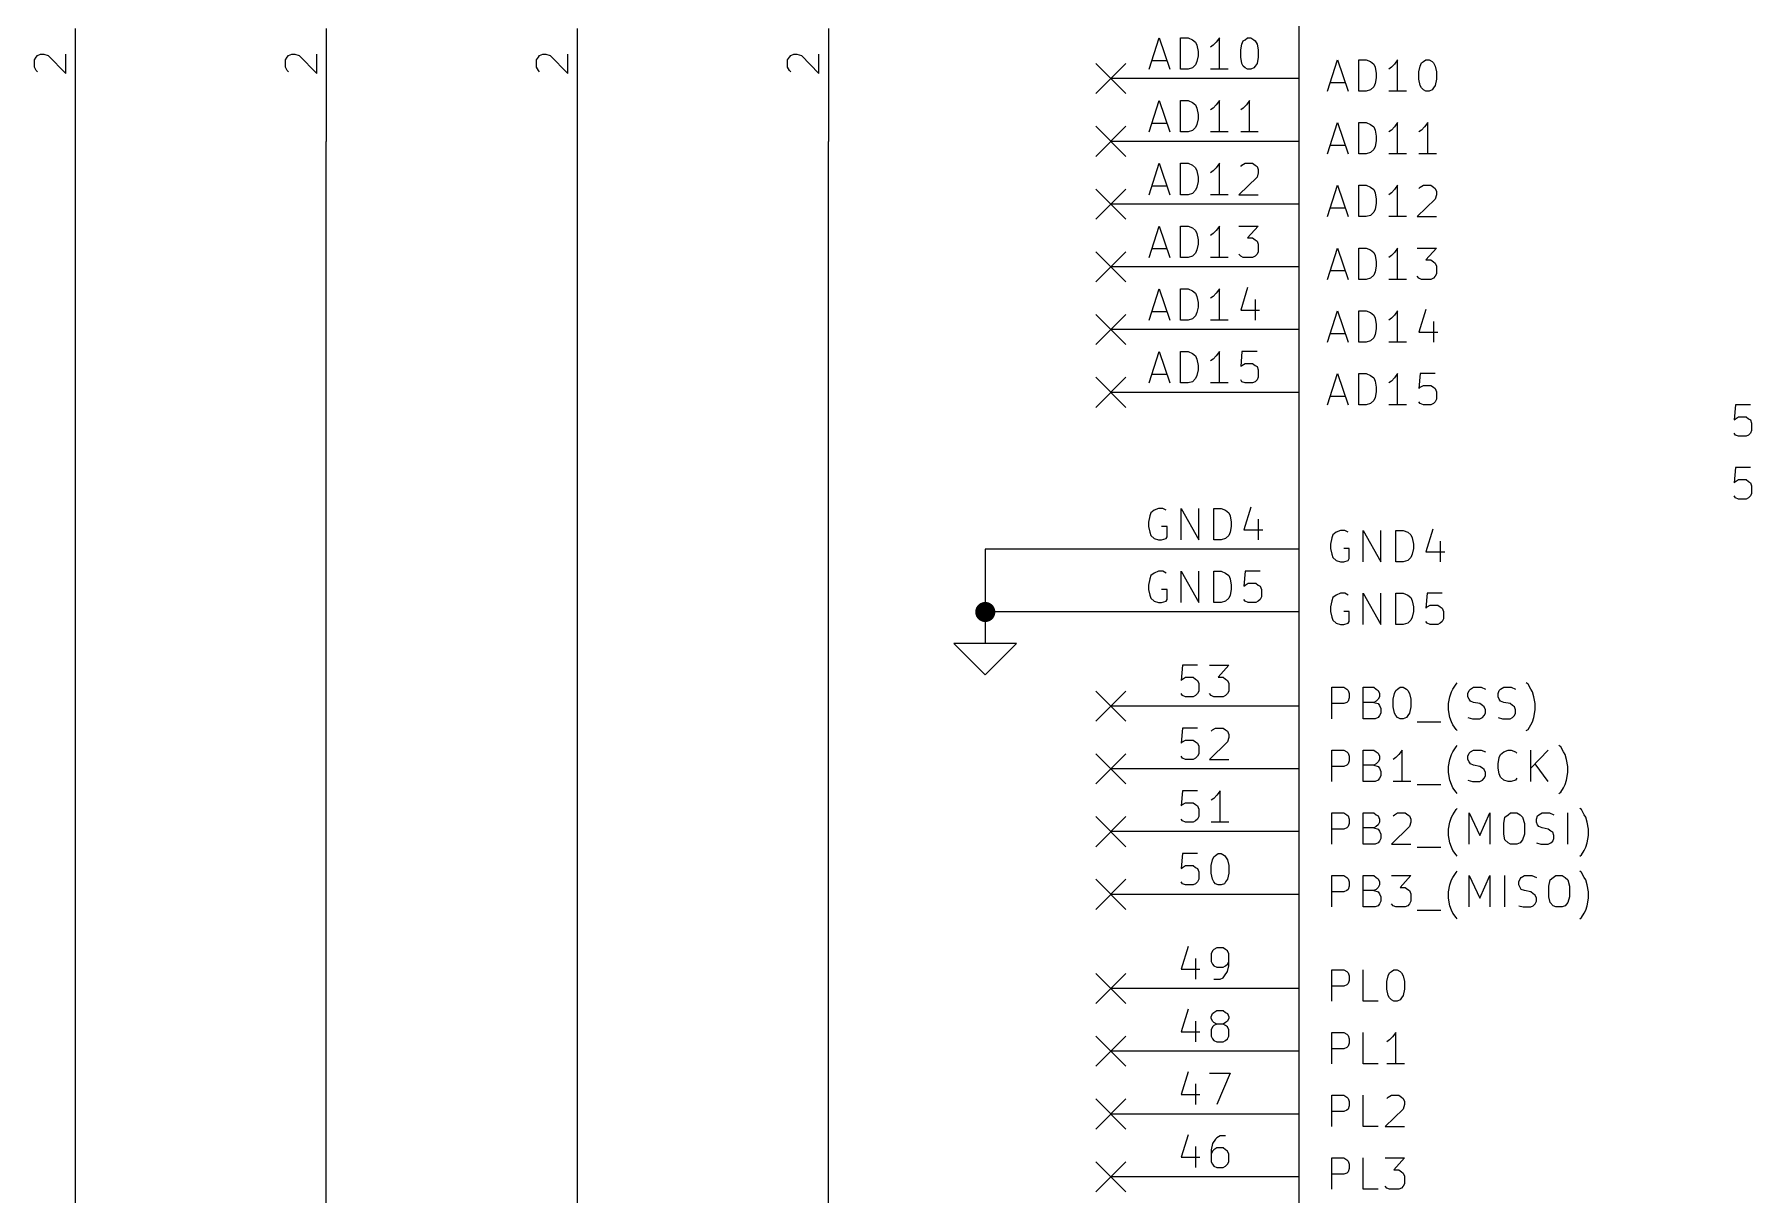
# Model space of a CAD drawing. Extents: x 4000 to 161350, y 4000 to 113000.
# Drawn here: x 31350 to 58710, y 29215 to 47705 of the extents above; entities that cross this region are included whole.
import ezdxf

# ---------------------------------------------------------------- set-up
doc = ezdxf.new("R2010")
doc.units = 0
for name, color, linetype in [('BLUE', 2, 'CONTINUOUS'), ('CYAN', 4, 'CONTINUOUS'), ('GREEN', 3, 'CONTINUOUS'), ('RED', 5, 'CONTINUOUS')]:
    doc.layers.add(name, color=color, linetype=linetype)

msp = doc.modelspace()

# ---------------------------------------------------------------- linework, layer by layer
at = {"layer": 'BLUE'}
for p, q in [((48260, 47240), (48740, 46760)), ((48740, 47240), (48260, 46760)), ((48260, 46240), (48740, 45760)), ((48740, 46240), (48260, 45760)), ((48260, 45240), (48740, 44760)), ((48740, 45240), (48260, 44760)), ((48260, 44240), (48740, 43760)), ((48740, 44240), (48260, 43760)), ((48260, 43240), (48740, 42760)), ((48740, 43240), (48260, 42760)), ((48260, 42240), (48740, 41760)), ((48740, 42240), (48260, 41760)), ((48260, 37240), (48740, 36760)), ((48740, 37240), (48260, 36760)), ((48260, 36240), (48740, 35760)), ((48740, 36240), (48260, 35760)), ((48260, 35240), (48740, 34760)), ((48740, 35240), (48260, 34760)), ((48260, 34240), (48740, 33760)), ((48740, 34240), (48260, 33760)), ((48260, 32740), (48740, 32260)), ((48740, 32740), (48260, 32260)), ((48260, 31740), (48740, 31260)), ((48740, 31740), (48260, 31260)), ((48260, 30740), (48740, 30260)), ((48740, 30740), (48260, 30260)), ((48260, 29740), (48740, 29260)), ((48740, 29740), (48260, 29260))]:
    msp.add_line(p, q, dxfattribs=at)
at = {"layer": 'CYAN'}
for p, q in [((51950, 46800), (52110, 47300)), ((52110, 47300), (52280, 46800)), ((52450, 46800), (52450, 47300)), ((52450, 47300), (52570, 47300)), ((52570, 47300), (52640, 47270)), ((52640, 47270), (52690, 47230)), ((52690, 47230), (52710, 47180)), ((52710, 47180), (52730, 47080)), ((52730, 47080), (52730, 47010)), ((52970, 47180), (52930, 47150)), ((53020, 47230), (52970, 47180)), ((53070, 47300), (53020, 47230)), ((53070, 46800), (53070, 47300)), ((53410, 47110), (53430, 47200)), ((53410, 46990), (53410, 47110)), ((53430, 47200), (53450, 47250)), ((53450, 47250), (53480, 47270)), ((53480, 47270), (53520, 47300)), ((53520, 47300), (53570, 47300)), ((53570, 47300), (53620, 47270)), ((53620, 47270), (53640, 47250)), ((53640, 47250), (53670, 47200)), ((53670, 47200), (53690, 47110)), ((53690, 47110), (53690, 46990)), ((52000, 46940), (52230, 46940)), ((52570, 46800), (52450, 46800)), ((52640, 46820), (52570, 46800)), ((52690, 46870), (52640, 46820)), ((52710, 46920), (52690, 46870)), ((52730, 47010), (52710, 46920)), ((53210, 46800), (52930, 46800)), ((53430, 46890), (53410, 46990)), ((53450, 46850), (53430, 46890)), ((53480, 46820), (53450, 46850)), ((53520, 46800), (53480, 46820)), ((53570, 46800), (53520, 46800)), ((53620, 46820), (53570, 46800)), ((53640, 46850), (53620, 46820)), ((53670, 46890), (53640, 46850)), ((53690, 46990), (53670, 46890)), ((51950, 45800), (52110, 46300)), ((52110, 46300), (52280, 45800)), ((52450, 45800), (52450, 46300)), ((52450, 46300), (52570, 46300)), ((52570, 46300), (52640, 46270)), ((52640, 46270), (52690, 46230)), ((53070, 46300), (53020, 46230)), ((53070, 45800), (53070, 46300)), ((53550, 46300), (53500, 46230)), ((53550, 45800), (53550, 46300)), ((52690, 46230), (52710, 46180)), ((52710, 46180), (52730, 46080)), ((52730, 46010), (52710, 45920)), ((52730, 46080), (52730, 46010)), ((52970, 46180), (52930, 46150)), ((53020, 46230), (52970, 46180)), ((53450, 46180), (53410, 46150)), ((53500, 46230), (53450, 46180)), ((52000, 45940), (52230, 45940)), ((52570, 45800), (52450, 45800)), ((52640, 45820), (52570, 45800)), ((52690, 45870), (52640, 45820)), ((52710, 45920), (52690, 45870)), ((53210, 45800), (52930, 45800)), ((53690, 45800), (53410, 45800)), ((51950, 44800), (52110, 45300)), ((52110, 45300), (52280, 44800)), ((52450, 44800), (52450, 45300)), ((52450, 45300), (52570, 45300)), ((52570, 45300), (52640, 45270)), ((52640, 45270), (52690, 45230)), ((52690, 45230), (52710, 45180)), ((52710, 45180), (52730, 45080)), ((52970, 45180), (52930, 45150)), ((53020, 45230), (52970, 45180)), ((53070, 45300), (53020, 45230)), ((53070, 44800), (53070, 45300)), ((53410, 45250), (53430, 45270)), ((53430, 45270), (53480, 45300)), ((53480, 45300), (53600, 45300)), ((53600, 45300), (53640, 45270)), ((53640, 45270), (53670, 45250)), ((53670, 45250), (53690, 45200)), ((53690, 45150), (53670, 45080)), ((53690, 45200), (53690, 45150)), ((52000, 44940), (52230, 44940)), ((52710, 44920), (52690, 44870)), ((52730, 45010), (52710, 44920)), ((52730, 45080), (52730, 45010)), ((53670, 45080), (53380, 44800)), ((52570, 44800), (52450, 44800)), ((52640, 44820), (52570, 44800)), ((52690, 44870), (52640, 44820)), ((53210, 44800), (52930, 44800)), ((53380, 44800), (53690, 44800)), ((51950, 43800), (52110, 44300)), ((52110, 44300), (52280, 43800)), ((52450, 43800), (52450, 44300)), ((52450, 44300), (52570, 44300)), ((52570, 44300), (52640, 44270)), ((52640, 44270), (52690, 44230)), ((52690, 44230), (52710, 44180)), ((52710, 44180), (52730, 44080)), ((52730, 44080), (52730, 44010)), ((52970, 44180), (52930, 44150)), ((53020, 44230), (52970, 44180)), ((53070, 44300), (53020, 44230)), ((53070, 43800), (53070, 44300)), ((53380, 44300), (53690, 44300)), ((53690, 44300), (53520, 44110)), ((53520, 44110), (53600, 44110)), ((53600, 44110), (53640, 44080)), ((53640, 44080), (53670, 44060)), ((53670, 44060), (53690, 44010)), ((52000, 43940), (52230, 43940)), ((52570, 43800), (52450, 43800)), ((52640, 43820), (52570, 43800)), ((52690, 43870), (52640, 43820)), ((52710, 43920), (52690, 43870)), ((52730, 44010), (52710, 43920)), ((53210, 43800), (52930, 43800)), ((53410, 43820), (53380, 43850)), ((53450, 43800), (53410, 43820)), ((53600, 43800), (53450, 43800)), ((53640, 43820), (53600, 43800)), ((53670, 43850), (53640, 43820)), ((53690, 43890), (53670, 43850)), ((53690, 44010), (53690, 43890)), ((51950, 42800), (52110, 43300)), ((52110, 43300), (52280, 42800)), ((52450, 42800), (52450, 43300)), ((52450, 43300), (52570, 43300)), ((52570, 43300), (52640, 43270)), ((52640, 43270), (52690, 43230)), ((52690, 43230), (52710, 43180)), ((53020, 43230), (52970, 43180)), ((53070, 43300), (53020, 43230)), ((53070, 42800), (53070, 43300)), ((53520, 43320), (53410, 42960)), ((52710, 43180), (52730, 43080)), ((52730, 43010), (52710, 42920)), ((52730, 43080), (52730, 43010)), ((52970, 43180), (52930, 43150)), ((53410, 42960), (53710, 42960)), ((53640, 43130), (53640, 42800)), ((52000, 42940), (52230, 42940)), ((52570, 42800), (52450, 42800)), ((52640, 42820), (52570, 42800)), ((52690, 42870), (52640, 42820)), ((52710, 42920), (52690, 42870)), ((53210, 42800), (52930, 42800)), ((51950, 41800), (52110, 42300)), ((52110, 42300), (52280, 41800)), ((52450, 41800), (52450, 42300)), ((52450, 42300), (52570, 42300)), ((52570, 42300), (52640, 42270)), ((52640, 42270), (52690, 42230)), ((52690, 42230), (52710, 42180)), ((52710, 42180), (52730, 42080)), ((52970, 42180), (52930, 42150)), ((53020, 42230), (52970, 42180)), ((53070, 42300), (53020, 42230)), ((53070, 41800), (53070, 42300)), ((53430, 42300), (53410, 42060)), ((53670, 42300), (53430, 42300)), ((52000, 41940), (52230, 41940)), ((52690, 41870), (52640, 41820)), ((52710, 41920), (52690, 41870)), ((52730, 42010), (52710, 41920)), ((52730, 42080), (52730, 42010)), ((53410, 42060), (53430, 42080)), ((53430, 42080), (53480, 42110)), ((53480, 42110), (53600, 42110)), ((53600, 42110), (53640, 42080)), ((53640, 42080), (53670, 42060)), ((53670, 42060), (53690, 42010)), ((53690, 41890), (53670, 41850)), ((53690, 42010), (53690, 41890)), ((52570, 41800), (52450, 41800)), ((52640, 41820), (52570, 41800)), ((53210, 41800), (52930, 41800)), ((53430, 41820), (53410, 41850)), ((53480, 41800), (53430, 41820)), ((53600, 41800), (53480, 41800)), ((53640, 41820), (53600, 41800)), ((53670, 41850), (53640, 41820)), ((58450, 41800), (58430, 41560)), ((58690, 41800), (58450, 41800)), ((58450, 41580), (58500, 41610)), ((58500, 41610), (58620, 41610)), ((58620, 41610), (58660, 41580)), ((58430, 41560), (58450, 41580)), ((58450, 41320), (58430, 41350)), ((58500, 41300), (58450, 41320)), ((58660, 41320), (58620, 41300)), ((58660, 41580), (58690, 41560)), ((58690, 41350), (58660, 41320)), ((58690, 41560), (58710, 41510)), ((58710, 41390), (58690, 41350)), ((58710, 41510), (58710, 41390)), ((58620, 41300), (58500, 41300)), ((58450, 40800), (58430, 40560)), ((58690, 40800), (58450, 40800)), ((58430, 40560), (58450, 40580)), ((58450, 40580), (58500, 40610)), ((58500, 40610), (58620, 40610)), ((58620, 40610), (58660, 40580)), ((58660, 40580), (58690, 40560)), ((58690, 40560), (58710, 40510)), ((58710, 40510), (58710, 40390)), ((58450, 40320), (58430, 40350)), ((58500, 40300), (58450, 40320)), ((58620, 40300), (58500, 40300)), ((58660, 40320), (58620, 40300)), ((58690, 40350), (58660, 40320)), ((58710, 40390), (58690, 40350)), ((52020, 39680), (52000, 39580)), ((52040, 39730), (52020, 39680)), ((52090, 39770), (52040, 39730)), ((52160, 39800), (52090, 39770)), ((52230, 39800), (52160, 39800)), ((52280, 39770), (52230, 39800)), ((52520, 39300), (52520, 39800)), ((52520, 39800), (52800, 39300)), ((52800, 39300), (52800, 39800)), ((53040, 39300), (53040, 39800)), ((53040, 39800), (53160, 39800)), ((53160, 39800), (53230, 39770)), ((53230, 39770), (53280, 39730)), ((53280, 39730), (53300, 39680)), ((53300, 39680), (53320, 39580)), ((53630, 39820), (53520, 39460)), ((52000, 39580), (52000, 39510)), ((52000, 39510), (52020, 39420)), ((52020, 39420), (52040, 39370)), ((52300, 39510), (52210, 39510)), ((52300, 39350), (52300, 39510)), ((53300, 39420), (53280, 39370)), ((53320, 39510), (53300, 39420)), ((53320, 39580), (53320, 39510)), ((53520, 39460), (53820, 39460)), ((53750, 39630), (53750, 39300)), ((52040, 39370), (52090, 39320)), ((52090, 39320), (52160, 39300)), ((52160, 39300), (52210, 39300)), ((52210, 39300), (52280, 39320)), ((52280, 39320), (52300, 39350)), ((53160, 39300), (53040, 39300)), ((53230, 39320), (53160, 39300)), ((53280, 39370), (53230, 39320)), ((52020, 38680), (52000, 38580)), ((52000, 38580), (52000, 38510)), ((52040, 38730), (52020, 38680)), ((52090, 38770), (52040, 38730)), ((52160, 38800), (52090, 38770)), ((52230, 38800), (52160, 38800)), ((52280, 38770), (52230, 38800)), ((52520, 38300), (52520, 38800)), ((52520, 38800), (52800, 38300)), ((52800, 38300), (52800, 38800)), ((53040, 38300), (53040, 38800)), ((53040, 38800), (53160, 38800)), ((53160, 38800), (53230, 38770)), ((53230, 38770), (53280, 38730)), ((53280, 38730), (53300, 38680)), ((53300, 38680), (53320, 38580)), ((53320, 38580), (53320, 38510)), ((53540, 38800), (53520, 38560)), ((53520, 38560), (53540, 38580)), ((53780, 38800), (53540, 38800)), ((53540, 38580), (53590, 38610)), ((53590, 38610), (53710, 38610)), ((53710, 38610), (53750, 38580)), ((53750, 38580), (53780, 38560)), ((52000, 38510), (52020, 38420)), ((52020, 38420), (52040, 38370)), ((52040, 38370), (52090, 38320)), ((52090, 38320), (52160, 38300)), ((52300, 38510), (52210, 38510)), ((52210, 38300), (52280, 38320)), ((52280, 38320), (52300, 38350)), ((52300, 38350), (52300, 38510)), ((53230, 38320), (53160, 38300)), ((53280, 38370), (53230, 38320)), ((53300, 38420), (53280, 38370)), ((53320, 38510), (53300, 38420)), ((53540, 38320), (53520, 38350)), ((53590, 38300), (53540, 38320)), ((53750, 38320), (53710, 38300)), ((53780, 38350), (53750, 38320)), ((53780, 38560), (53800, 38510)), ((53800, 38390), (53780, 38350)), ((53800, 38510), (53800, 38390)), ((52160, 38300), (52210, 38300)), ((53160, 38300), (53040, 38300)), ((53710, 38300), (53590, 38300)), ((52020, 36800), (52020, 37300)), ((52020, 37300), (52210, 37300)), ((52210, 37300), (52260, 37270)), ((52260, 37270), (52280, 37250)), ((52280, 37250), (52300, 37200)), ((52520, 36800), (52520, 37300)), ((52520, 37300), (52690, 37300)), ((52690, 37300), (52730, 37270)), ((52730, 37270), (52760, 37250)), ((52760, 37250), (52780, 37200)), ((53020, 37200), (53040, 37250)), ((53040, 37250), (53070, 37270)), ((53070, 37270), (53110, 37300)), ((53110, 37300), (53160, 37300)), ((53160, 37300), (53210, 37270)), ((53210, 37270), (53230, 37250)), ((53230, 37250), (53260, 37200)), ((53900, 37150), (53930, 37230)), ((53930, 37230), (53950, 37270)), ((53950, 37270), (54000, 37350)), ((54000, 37350), (54020, 37370)), ((54190, 37200), (54210, 37250)), ((54210, 37250), (54230, 37270)), ((54230, 37270), (54280, 37300)), ((54280, 37300), (54400, 37300)), ((54400, 37300), (54470, 37270)), ((54670, 37200), (54690, 37250)), ((54690, 37250), (54710, 37270)), ((54710, 37270), (54760, 37300)), ((54760, 37300), (54880, 37300)), ((54880, 37300), (54950, 37270)), ((55150, 37350), (55120, 37370)), ((55190, 37270), (55150, 37350)), ((55220, 37230), (55190, 37270)), ((55240, 37150), (55220, 37230)), ((52210, 37040), (52020, 37040)), ((52260, 37060), (52210, 37040)), ((52280, 37080), (52260, 37060)), ((52300, 37130), (52280, 37080)), ((52300, 37200), (52300, 37130)), ((52690, 37060), (52520, 37060)), ((52730, 37080), (52690, 37060)), ((52690, 37060), (52760, 37040)), ((52760, 37110), (52730, 37080)), ((52780, 37150), (52760, 37110)), ((52760, 37040), (52780, 37010)), ((52780, 37200), (52780, 37150)), ((52780, 37010), (52800, 36960)), ((52800, 36960), (52800, 36890)), ((53000, 37110), (53020, 37200)), ((53000, 36990), (53000, 37110)), ((53020, 36890), (53000, 36990)), ((53260, 37200), (53280, 37110)), ((53280, 36990), (53260, 36890)), ((53280, 37110), (53280, 36990)), ((53880, 37040), (53900, 37150)), ((53880, 36940), (53880, 37040)), ((53900, 36820), (53880, 36940)), ((54190, 37150), (54190, 37200)), ((54210, 37110), (54190, 37150)), ((54230, 37080), (54210, 37110)), ((54280, 37060), (54230, 37080)), ((54380, 37040), (54280, 37060)), ((54420, 37010), (54380, 37040)), ((54450, 36990), (54420, 37010)), ((54470, 36940), (54450, 36990)), ((54470, 36890), (54470, 36940)), ((54670, 37150), (54670, 37200)), ((54690, 37110), (54670, 37150)), ((54710, 37080), (54690, 37110)), ((54760, 37060), (54710, 37080)), ((54860, 37040), (54760, 37060)), ((54900, 37010), (54860, 37040)), ((54930, 36990), (54900, 37010)), ((54950, 36940), (54930, 36990)), ((54950, 36890), (54950, 36940)), ((55260, 37040), (55240, 37150)), ((55240, 36820), (55260, 36940)), ((55260, 36940), (55260, 37040)), ((52710, 36800), (52520, 36800)), ((52760, 36820), (52710, 36800)), ((52780, 36850), (52760, 36820)), ((52800, 36890), (52780, 36850)), ((53040, 36850), (53020, 36890)), ((53070, 36820), (53040, 36850)), ((53110, 36800), (53070, 36820)), ((53160, 36800), (53110, 36800)), ((53210, 36820), (53160, 36800)), ((53230, 36850), (53210, 36820)), ((53260, 36890), (53230, 36850)), ((53380, 36750), (53760, 36750)), ((53930, 36750), (53900, 36820)), ((53950, 36700), (53930, 36750)), ((54000, 36630), (53950, 36700)), ((54190, 36820), (54260, 36800)), ((54260, 36800), (54380, 36800)), ((54380, 36800), (54420, 36820)), ((54420, 36820), (54450, 36850)), ((54450, 36850), (54470, 36890)), ((54670, 36820), (54740, 36800)), ((54740, 36800), (54860, 36800)), ((54860, 36800), (54900, 36820)), ((54900, 36820), (54930, 36850)), ((54930, 36850), (54950, 36890)), ((55150, 36630), (55190, 36700)), ((55190, 36700), (55220, 36750)), ((55220, 36750), (55240, 36820)), ((54020, 36610), (54000, 36630)), ((55120, 36610), (55150, 36630)), ((52020, 35800), (52020, 36300)), ((52020, 36300), (52210, 36300)), ((52210, 36300), (52260, 36270)), ((52260, 36270), (52280, 36250)), ((52280, 36250), (52300, 36200)), ((52300, 36130), (52280, 36080)), ((52300, 36200), (52300, 36130)), ((52520, 35800), (52520, 36300)), ((52520, 36300), (52690, 36300)), ((52690, 36300), (52730, 36270)), ((52730, 36270), (52760, 36250)), ((52760, 36250), (52780, 36200)), ((52780, 36150), (52760, 36110)), ((52780, 36200), (52780, 36150)), ((53040, 36180), (53000, 36150)), ((53090, 36230), (53040, 36180)), ((53140, 36300), (53090, 36230)), ((53140, 35800), (53140, 36300)), ((53880, 36040), (53900, 36150)), ((53900, 36150), (53930, 36230)), ((53930, 36230), (53950, 36270)), ((53950, 36270), (54000, 36350)), ((54000, 36350), (54020, 36370)), ((54190, 36200), (54210, 36250)), ((54190, 36150), (54190, 36200)), ((54210, 36110), (54190, 36150)), ((54210, 36250), (54230, 36270)), ((54230, 36270), (54280, 36300)), ((54280, 36300), (54400, 36300)), ((54400, 36300), (54470, 36270)), ((54670, 36080), (54690, 36180)), ((54690, 36180), (54710, 36230)), ((54710, 36230), (54760, 36270)), ((54760, 36270), (54830, 36300)), ((54830, 36300), (54880, 36300)), ((54880, 36300), (54950, 36270)), ((54950, 36270), (54970, 36250)), ((55190, 35800), (55190, 36300)), ((55470, 36300), (55190, 36010)), ((55670, 36350), (55640, 36370)), ((55710, 36270), (55670, 36350)), ((55740, 36230), (55710, 36270)), ((55760, 36150), (55740, 36230)), ((55780, 36040), (55760, 36150)), ((52210, 36040), (52020, 36040)), ((52260, 36060), (52210, 36040)), ((52280, 36080), (52260, 36060)), ((52690, 36060), (52520, 36060)), ((52730, 36080), (52690, 36060)), ((52690, 36060), (52760, 36040)), ((52760, 36110), (52730, 36080)), ((52760, 36040), (52780, 36010)), ((52780, 35850), (52760, 35820)), ((52780, 36010), (52800, 35960)), ((52800, 35890), (52780, 35850)), ((52800, 35960), (52800, 35890)), ((53880, 35940), (53880, 36040)), ((53900, 35820), (53880, 35940)), ((54230, 36080), (54210, 36110)), ((54280, 36060), (54230, 36080)), ((54380, 36040), (54280, 36060)), ((54420, 36010), (54380, 36040)), ((54450, 35990), (54420, 36010)), ((54420, 35820), (54450, 35850)), ((54470, 35940), (54450, 35990)), ((54450, 35850), (54470, 35890)), ((54470, 35890), (54470, 35940)), ((54670, 36010), (54670, 36080)), ((54690, 35920), (54670, 36010)), ((54710, 35870), (54690, 35920)), ((54760, 35820), (54710, 35870)), ((54970, 35850), (54950, 35820)), ((55470, 35800), (55260, 36080)), ((55760, 35820), (55780, 35940)), ((55780, 35940), (55780, 36040)), ((52710, 35800), (52520, 35800)), ((52760, 35820), (52710, 35800)), ((53280, 35800), (53000, 35800)), ((53380, 35750), (53760, 35750)), ((53930, 35750), (53900, 35820)), ((53950, 35700), (53930, 35750)), ((54000, 35630), (53950, 35700)), ((54020, 35610), (54000, 35630)), ((54190, 35820), (54260, 35800)), ((54260, 35800), (54380, 35800)), ((54380, 35800), (54420, 35820)), ((54830, 35800), (54760, 35820)), ((54880, 35800), (54830, 35800)), ((54950, 35820), (54880, 35800)), ((55640, 35610), (55670, 35630)), ((55670, 35630), (55710, 35700)), ((55710, 35700), (55740, 35750)), ((55740, 35750), (55760, 35820)), ((52020, 34800), (52020, 35300)), ((52020, 35300), (52210, 35300)), ((52210, 35300), (52260, 35270)), ((52520, 34800), (52520, 35300)), ((52520, 35300), (52690, 35300)), ((52690, 35300), (52730, 35270)), ((53020, 35270), (53070, 35300)), ((53070, 35300), (53190, 35300)), ((53190, 35300), (53230, 35270)), ((53950, 35270), (54000, 35350)), ((54000, 35350), (54020, 35370)), ((54210, 34800), (54210, 35300)), ((54210, 35300), (54380, 34940)), ((54380, 34940), (54540, 35300)), ((54540, 35300), (54540, 34800)), ((54830, 35270), (54870, 35300)), ((54870, 35300), (54970, 35300)), ((54970, 35300), (55020, 35270)), ((55320, 35270), (55370, 35300)), ((55370, 35300), (55490, 35300)), ((55490, 35300), (55560, 35270)), ((55780, 34800), (55780, 35300)), ((56000, 35350), (55970, 35370)), ((56040, 35270), (56000, 35350)), ((52210, 35040), (52020, 35040)), ((52260, 35060), (52210, 35040)), ((52260, 35270), (52280, 35250)), ((52280, 35080), (52260, 35060)), ((52280, 35250), (52300, 35200)), ((52300, 35130), (52280, 35080)), ((52300, 35200), (52300, 35130)), ((52690, 35060), (52520, 35060)), ((52730, 35080), (52690, 35060)), ((52690, 35060), (52760, 35040)), ((52730, 35270), (52760, 35250)), ((52760, 35110), (52730, 35080)), ((52760, 35250), (52780, 35200)), ((52780, 35150), (52760, 35110)), ((52760, 35040), (52780, 35010)), ((52780, 35200), (52780, 35150)), ((53260, 35080), (52970, 34800)), ((53000, 35250), (53020, 35270)), ((53230, 35270), (53260, 35250)), ((53260, 35250), (53280, 35200)), ((53280, 35150), (53260, 35080)), ((53280, 35200), (53280, 35150)), ((53880, 35040), (53900, 35150)), ((53880, 34940), (53880, 35040)), ((53900, 35150), (53930, 35230)), ((53930, 35230), (53950, 35270)), ((54760, 35130), (54780, 35230)), ((54760, 34960), (54760, 35130)), ((54780, 35230), (54830, 35270)), ((55020, 35270), (55060, 35230)), ((55060, 35230), (55090, 35130)), ((55090, 35130), (55090, 34960)), ((55280, 35200), (55300, 35250)), ((55280, 35150), (55280, 35200)), ((55300, 35110), (55280, 35150)), ((55300, 35250), (55320, 35270)), ((55320, 35080), (55300, 35110)), ((55370, 35060), (55320, 35080)), ((55470, 35040), (55370, 35060)), ((55510, 35010), (55470, 35040)), ((56070, 35230), (56040, 35270)), ((56090, 35150), (56070, 35230)), ((56110, 35040), (56090, 35150)), ((56110, 34940), (56110, 35040)), ((52710, 34800), (52520, 34800)), ((52760, 34820), (52710, 34800)), ((52780, 34850), (52760, 34820)), ((52780, 35010), (52800, 34960)), ((52800, 34890), (52780, 34850)), ((52800, 34960), (52800, 34890)), ((52970, 34800), (53280, 34800)), ((53380, 34750), (53760, 34750)), ((53900, 34820), (53880, 34940)), ((53930, 34750), (53900, 34820)), ((53950, 34700), (53930, 34750)), ((54780, 34870), (54760, 34960)), ((54830, 34820), (54780, 34870)), ((54870, 34800), (54830, 34820)), ((54970, 34800), (54870, 34800)), ((55020, 34820), (54970, 34800)), ((55060, 34870), (55020, 34820)), ((55090, 34960), (55060, 34870)), ((55280, 34820), (55350, 34800)), ((55350, 34800), (55470, 34800)), ((55470, 34800), (55510, 34820)), ((55540, 34990), (55510, 35010)), ((55510, 34820), (55540, 34850)), ((55560, 34940), (55540, 34990)), ((55540, 34850), (55560, 34890)), ((55560, 34890), (55560, 34940)), ((56040, 34700), (56070, 34750)), ((56070, 34750), (56090, 34820)), ((56090, 34820), (56110, 34940)), ((54000, 34630), (53950, 34700)), ((54020, 34610), (54000, 34630)), ((55970, 34610), (56000, 34630)), ((56000, 34630), (56040, 34700)), ((52020, 33800), (52020, 34300)), ((52020, 34300), (52210, 34300)), ((52210, 34300), (52260, 34270)), ((52260, 34270), (52280, 34250)), ((52280, 34250), (52300, 34200)), ((52520, 33800), (52520, 34300)), ((52520, 34300), (52690, 34300)), ((52690, 34300), (52730, 34270)), ((52730, 34270), (52760, 34250)), ((52760, 34250), (52780, 34200)), ((52970, 34300), (53280, 34300)), ((53280, 34300), (53110, 34110)), ((53900, 34150), (53930, 34230)), ((53930, 34230), (53950, 34270)), ((53950, 34270), (54000, 34350)), ((54000, 34350), (54020, 34370)), ((54210, 33800), (54210, 34300)), ((54210, 34300), (54380, 33940)), ((54380, 33940), (54540, 34300)), ((54540, 34300), (54540, 33800)), ((54780, 33800), (54780, 34300)), ((55000, 34200), (55020, 34250)), ((55020, 34250), (55040, 34270)), ((55040, 34270), (55090, 34300)), ((55090, 34300), (55210, 34300)), ((55210, 34300), (55280, 34270)), ((55480, 34130), (55500, 34230)), ((55500, 34230), (55550, 34270)), ((55550, 34270), (55590, 34300)), ((55590, 34300), (55690, 34300)), ((55690, 34300), (55740, 34270)), ((55740, 34270), (55780, 34230)), ((55780, 34230), (55810, 34130)), ((56000, 34350), (55970, 34370)), ((56040, 34270), (56000, 34350)), ((56070, 34230), (56040, 34270)), ((56090, 34150), (56070, 34230)), ((52210, 34040), (52020, 34040)), ((52260, 34060), (52210, 34040)), ((52280, 34080), (52260, 34060)), ((52300, 34130), (52280, 34080)), ((52300, 34200), (52300, 34130)), ((52690, 34060), (52520, 34060)), ((52730, 34080), (52690, 34060)), ((52690, 34060), (52760, 34040)), ((52760, 34110), (52730, 34080)), ((52780, 34150), (52760, 34110)), ((52760, 34040), (52780, 34010)), ((52780, 34200), (52780, 34150)), ((52780, 34010), (52800, 33960)), ((52800, 33960), (52800, 33890)), ((53110, 34110), (53190, 34110)), ((53190, 34110), (53230, 34080)), ((53230, 34080), (53260, 34060)), ((53260, 34060), (53280, 34010)), ((53280, 34010), (53280, 33890)), ((53880, 34040), (53900, 34150)), ((53880, 33940), (53880, 34040)), ((53900, 33820), (53880, 33940)), ((55000, 34150), (55000, 34200)), ((55020, 34110), (55000, 34150)), ((55040, 34080), (55020, 34110)), ((55090, 34060), (55040, 34080)), ((55190, 34040), (55090, 34060)), ((55230, 34010), (55190, 34040)), ((55260, 33990), (55230, 34010)), ((55280, 33940), (55260, 33990)), ((55280, 33890), (55280, 33940)), ((55480, 33960), (55480, 34130)), ((55500, 33870), (55480, 33960)), ((55810, 33960), (55780, 33870)), ((55810, 34130), (55810, 33960)), ((56110, 34040), (56090, 34150)), ((56090, 33820), (56110, 33940)), ((56110, 33940), (56110, 34040)), ((52710, 33800), (52520, 33800)), ((52760, 33820), (52710, 33800)), ((52780, 33850), (52760, 33820)), ((52800, 33890), (52780, 33850)), ((53000, 33820), (52970, 33850)), ((53040, 33800), (53000, 33820)), ((53190, 33800), (53040, 33800)), ((53230, 33820), (53190, 33800)), ((53260, 33850), (53230, 33820)), ((53280, 33890), (53260, 33850)), ((53380, 33750), (53760, 33750)), ((53930, 33750), (53900, 33820)), ((53950, 33700), (53930, 33750)), ((54000, 33630), (53950, 33700)), ((55000, 33820), (55070, 33800)), ((55070, 33800), (55190, 33800)), ((55190, 33800), (55230, 33820)), ((55230, 33820), (55260, 33850)), ((55260, 33850), (55280, 33890)), ((55550, 33820), (55500, 33870)), ((55590, 33800), (55550, 33820)), ((55690, 33800), (55590, 33800)), ((55740, 33820), (55690, 33800)), ((55780, 33870), (55740, 33820)), ((56000, 33630), (56040, 33700)), ((56040, 33700), (56070, 33750)), ((56070, 33750), (56090, 33820)), ((54020, 33610), (54000, 33630)), ((55970, 33610), (56000, 33630)), ((52020, 32300), (52020, 32800)), ((52020, 32800), (52210, 32800)), ((52210, 32800), (52260, 32770)), ((52260, 32560), (52210, 32540)), ((52260, 32770), (52280, 32750)), ((52280, 32580), (52260, 32560)), ((52280, 32750), (52300, 32700)), ((52300, 32630), (52280, 32580)), ((52300, 32700), (52300, 32630)), ((52520, 32300), (52520, 32800)), ((52900, 32610), (52920, 32700)), ((52900, 32490), (52900, 32610)), ((52920, 32700), (52940, 32750)), ((52940, 32750), (52970, 32770)), ((52970, 32770), (53010, 32800)), ((53010, 32800), (53060, 32800)), ((53060, 32800), (53110, 32770)), ((53110, 32770), (53130, 32750)), ((53130, 32750), (53160, 32700)), ((53160, 32700), (53180, 32610)), ((53180, 32610), (53180, 32490)), ((52210, 32540), (52020, 32540)), ((52760, 32300), (52520, 32300)), ((52920, 32390), (52900, 32490)), ((52940, 32350), (52920, 32390)), ((52970, 32320), (52940, 32350)), ((53010, 32300), (52970, 32320)), ((53060, 32300), (53010, 32300)), ((53110, 32320), (53060, 32300)), ((53130, 32350), (53110, 32320)), ((53160, 32390), (53130, 32350)), ((53180, 32490), (53160, 32390)), ((52020, 31300), (52020, 31800)), ((52020, 31800), (52210, 31800)), ((52210, 31800), (52260, 31770)), ((52260, 31770), (52280, 31750)), ((52280, 31750), (52300, 31700)), ((52520, 31300), (52520, 31800)), ((53040, 31800), (52990, 31730)), ((53040, 31300), (53040, 31800)), ((52210, 31540), (52020, 31540)), ((52260, 31560), (52210, 31540)), ((52280, 31580), (52260, 31560)), ((52300, 31630), (52280, 31580)), ((52300, 31700), (52300, 31630)), ((52940, 31680), (52900, 31650)), ((52990, 31730), (52940, 31680)), ((52760, 31300), (52520, 31300)), ((53180, 31300), (52900, 31300)), ((52020, 30300), (52020, 30800)), ((52020, 30800), (52210, 30800)), ((52210, 30800), (52260, 30770)), ((52260, 30770), (52280, 30750)), ((52280, 30750), (52300, 30700)), ((52300, 30700), (52300, 30630)), ((52520, 30300), (52520, 30800)), ((52900, 30750), (52920, 30770)), ((52920, 30770), (52970, 30800)), ((52970, 30800), (53090, 30800)), ((53090, 30800), (53130, 30770)), ((53130, 30770), (53160, 30750)), ((53160, 30750), (53180, 30700)), ((53180, 30650), (53160, 30580)), ((53180, 30700), (53180, 30650)), ((52210, 30540), (52020, 30540)), ((52260, 30560), (52210, 30540)), ((52280, 30580), (52260, 30560)), ((52300, 30630), (52280, 30580)), ((53160, 30580), (52870, 30300)), ((52760, 30300), (52520, 30300)), ((52870, 30300), (53180, 30300)), ((52020, 29300), (52020, 29800)), ((52020, 29800), (52210, 29800)), ((52210, 29800), (52260, 29770)), ((52260, 29560), (52210, 29540)), ((52260, 29770), (52280, 29750)), ((52280, 29580), (52260, 29560)), ((52280, 29750), (52300, 29700)), ((52300, 29630), (52280, 29580)), ((52300, 29700), (52300, 29630)), ((52520, 29300), (52520, 29800)), ((52870, 29800), (53180, 29800)), ((53180, 29800), (53010, 29610)), ((53010, 29610), (53090, 29610)), ((53090, 29610), (53130, 29580)), ((53130, 29580), (53160, 29560)), ((53160, 29560), (53180, 29510)), ((52210, 29540), (52020, 29540)), ((52760, 29300), (52520, 29300)), ((52900, 29320), (52870, 29350)), ((52940, 29300), (52900, 29320)), ((53090, 29300), (52940, 29300)), ((53130, 29320), (53090, 29300)), ((53160, 29350), (53130, 29320)), ((53180, 29390), (53160, 29350)), ((53180, 29510), (53180, 29390))]:
    msp.add_line(p, q, dxfattribs=at)
at = {"layer": 'GREEN'}
for p, q in [((32000, 46000), (32000, 15500)), ((36000, 16500), (36000, 46000)), ((40000, 46000), (40000, 17500)), ((44000, 18500), (44000, 46000)), ((48500, 39500), (46500, 39500)), ((46500, 39500), (46500, 38000)), ((48500, 38500), (46500, 38500))]:
    msp.add_line(p, q, dxfattribs=at)
at = {"layer": 'GREEN', "const_width": 160}
msp.add_lwpolyline([(46420, 38500, 1), (46580, 38500, 1)], format="xyb", close=True, dxfattribs=at)
at = {"layer": 'RED'}
for p, q in [((51500, 20000), (51500, 70000)), ((32000, 47800), (32000, 46000)), ((36000, 47800), (36000, 46000)), ((40000, 47800), (40000, 46000)), ((44000, 47800), (44000, 46000)), ((49110, 47150), (49270, 47650)), ((49270, 47650), (49440, 47150)), ((49610, 47150), (49610, 47650)), ((49610, 47650), (49730, 47650)), ((49730, 47650), (49800, 47620)), ((49800, 47620), (49850, 47580)), ((50230, 47650), (50180, 47580)), ((50230, 47150), (50230, 47650)), ((50610, 47600), (50640, 47620)), ((50640, 47620), (50680, 47650)), ((50680, 47650), (50730, 47650)), ((50730, 47650), (50780, 47620)), ((50780, 47620), (50800, 47600)), ((31350, 47300), (31380, 47340)), ((31380, 47340), (31400, 47370)), ((31400, 47370), (31450, 47390)), ((31450, 47390), (31500, 47390)), ((31500, 47390), (31570, 47370)), ((31570, 47370), (31850, 47080)), ((31850, 47080), (31850, 47390)), ((35350, 47300), (35380, 47340)), ((35380, 47340), (35400, 47370)), ((35400, 47370), (35450, 47390)), ((35450, 47390), (35500, 47390)), ((35500, 47390), (35570, 47370)), ((35570, 47370), (35850, 47080)), ((35850, 47080), (35850, 47390)), ((39350, 47300), (39380, 47340)), ((39380, 47340), (39400, 47370)), ((39400, 47370), (39450, 47390)), ((39450, 47390), (39500, 47390)), ((39500, 47390), (39570, 47370)), ((39570, 47370), (39850, 47080)), ((39850, 47080), (39850, 47390)), ((43350, 47300), (43380, 47340)), ((43380, 47340), (43400, 47370)), ((43400, 47370), (43450, 47390)), ((43450, 47390), (43500, 47390)), ((43500, 47390), (43570, 47370)), ((43570, 47370), (43850, 47080)), ((43850, 47080), (43850, 47390)), ((49850, 47580), (49870, 47530)), ((49870, 47530), (49890, 47430)), ((49890, 47360), (49870, 47270)), ((49890, 47430), (49890, 47360)), ((50130, 47530), (50090, 47500)), ((50180, 47580), (50130, 47530)), ((50570, 47460), (50590, 47550)), ((50570, 47340), (50570, 47460)), ((50590, 47240), (50570, 47340)), ((50590, 47550), (50610, 47600)), ((50800, 47600), (50830, 47550)), ((50830, 47550), (50850, 47460)), ((50850, 47340), (50830, 47240)), ((50850, 47460), (50850, 47340)), ((31350, 47180), (31350, 47300)), ((31380, 47130), (31350, 47180)), ((31400, 47110), (31380, 47130)), ((35350, 47180), (35350, 47300)), ((35380, 47130), (35350, 47180)), ((35400, 47110), (35380, 47130)), ((39350, 47180), (39350, 47300)), ((39380, 47130), (39350, 47180)), ((39400, 47110), (39380, 47130)), ((43350, 47180), (43350, 47300)), ((43380, 47130), (43350, 47180)), ((43400, 47110), (43380, 47130)), ((49160, 47290), (49390, 47290)), ((49730, 47150), (49610, 47150)), ((49800, 47170), (49730, 47150)), ((49850, 47220), (49800, 47170)), ((49870, 47270), (49850, 47220)), ((50370, 47150), (50090, 47150)), ((50610, 47200), (50590, 47240)), ((50640, 47170), (50610, 47200)), ((50680, 47150), (50640, 47170)), ((50730, 47150), (50680, 47150)), ((50780, 47170), (50730, 47150)), ((50800, 47200), (50780, 47170)), ((50830, 47240), (50800, 47200)), ((51500, 47000), (48500, 47000)), ((49110, 46150), (49270, 46650)), ((49270, 46650), (49440, 46150)), ((49610, 46150), (49610, 46650)), ((49610, 46650), (49730, 46650)), ((49730, 46650), (49800, 46620)), ((49800, 46620), (49850, 46580)), ((49850, 46580), (49870, 46530)), ((49870, 46530), (49890, 46430)), ((50130, 46530), (50090, 46500)), ((50180, 46580), (50130, 46530)), ((50230, 46650), (50180, 46580)), ((50230, 46150), (50230, 46650)), ((50610, 46530), (50570, 46500)), ((50660, 46580), (50610, 46530)), ((50710, 46650), (50660, 46580)), ((50710, 46150), (50710, 46650)), ((49160, 46290), (49390, 46290)), ((49870, 46270), (49850, 46220)), ((49890, 46360), (49870, 46270)), ((49890, 46430), (49890, 46360)), ((51500, 46000), (48500, 46000)), ((49730, 46150), (49610, 46150)), ((49800, 46170), (49730, 46150)), ((49850, 46220), (49800, 46170)), ((50370, 46150), (50090, 46150)), ((50850, 46150), (50570, 46150)), ((49110, 45150), (49270, 45650)), ((49270, 45650), (49440, 45150)), ((49610, 45150), (49610, 45650)), ((49610, 45650), (49730, 45650)), ((49730, 45650), (49800, 45620)), ((49800, 45620), (49850, 45580)), ((49850, 45580), (49870, 45530)), ((49870, 45530), (49890, 45430)), ((49890, 45430), (49890, 45360)), ((50130, 45530), (50090, 45500)), ((50180, 45580), (50130, 45530)), ((50230, 45650), (50180, 45580)), ((50230, 45150), (50230, 45650)), ((50830, 45430), (50540, 45150)), ((50570, 45600), (50590, 45620)), ((50590, 45620), (50640, 45650)), ((50640, 45650), (50760, 45650)), ((50760, 45650), (50800, 45620)), ((50800, 45620), (50830, 45600)), ((50830, 45600), (50850, 45550)), ((50850, 45500), (50830, 45430)), ((50850, 45550), (50850, 45500)), ((49160, 45290), (49390, 45290)), ((49730, 45150), (49610, 45150)), ((49800, 45170), (49730, 45150)), ((49850, 45220), (49800, 45170)), ((49870, 45270), (49850, 45220)), ((49890, 45360), (49870, 45270)), ((50370, 45150), (50090, 45150)), ((50540, 45150), (50850, 45150)), ((51500, 45000), (48500, 45000)), ((49110, 44150), (49270, 44650)), ((49270, 44650), (49440, 44150)), ((49610, 44150), (49610, 44650)), ((49610, 44650), (49730, 44650)), ((49730, 44650), (49800, 44620)), ((49800, 44620), (49850, 44580)), ((50230, 44650), (50180, 44580)), ((50230, 44150), (50230, 44650)), ((50540, 44650), (50850, 44650)), ((50850, 44650), (50680, 44460)), ((49850, 44580), (49870, 44530)), ((49870, 44530), (49890, 44430)), ((49890, 44360), (49870, 44270)), ((49890, 44430), (49890, 44360)), ((50130, 44530), (50090, 44500)), ((50180, 44580), (50130, 44530)), ((50680, 44460), (50760, 44460)), ((50760, 44460), (50800, 44430)), ((50800, 44430), (50830, 44410)), ((50830, 44410), (50850, 44360)), ((50850, 44360), (50850, 44240)), ((49160, 44290), (49390, 44290)), ((49730, 44150), (49610, 44150)), ((49800, 44170), (49730, 44150)), ((49850, 44220), (49800, 44170)), ((49870, 44270), (49850, 44220)), ((50370, 44150), (50090, 44150)), ((50570, 44170), (50540, 44200)), ((50610, 44150), (50570, 44170)), ((50760, 44150), (50610, 44150)), ((50800, 44170), (50760, 44150)), ((50830, 44200), (50800, 44170)), ((50850, 44240), (50830, 44200)), ((51500, 44000), (48500, 44000)), ((49110, 43150), (49270, 43650)), ((49270, 43650), (49440, 43150)), ((49610, 43150), (49610, 43650)), ((49610, 43650), (49730, 43650)), ((49730, 43650), (49800, 43620)), ((49800, 43620), (49850, 43580)), ((49850, 43580), (49870, 43530)), ((49870, 43530), (49890, 43430)), ((50130, 43530), (50090, 43500)), ((50180, 43580), (50130, 43530)), ((50230, 43650), (50180, 43580)), ((50230, 43150), (50230, 43650)), ((50680, 43670), (50570, 43310)), ((49160, 43290), (49390, 43290)), ((49870, 43270), (49850, 43220)), ((49890, 43360), (49870, 43270)), ((49890, 43430), (49890, 43360)), ((50570, 43310), (50870, 43310)), ((50800, 43480), (50800, 43150)), ((51500, 43000), (48500, 43000)), ((49730, 43150), (49610, 43150)), ((49800, 43170), (49730, 43150)), ((49850, 43220), (49800, 43170)), ((50370, 43150), (50090, 43150)), ((49110, 42150), (49270, 42650)), ((49270, 42650), (49440, 42150)), ((49610, 42150), (49610, 42650)), ((49610, 42650), (49730, 42650)), ((49730, 42650), (49800, 42620)), ((49800, 42620), (49850, 42580)), ((49850, 42580), (49870, 42530)), ((49870, 42530), (49890, 42430)), ((49890, 42430), (49890, 42360)), ((50130, 42530), (50090, 42500)), ((50180, 42580), (50130, 42530)), ((50230, 42650), (50180, 42580)), ((50230, 42150), (50230, 42650)), ((50590, 42650), (50570, 42410)), ((50570, 42410), (50590, 42430)), ((50830, 42650), (50590, 42650)), ((50590, 42430), (50640, 42460)), ((50640, 42460), (50760, 42460)), ((50760, 42460), (50800, 42430)), ((50800, 42430), (50830, 42410)), ((50830, 42410), (50850, 42360)), ((49160, 42290), (49390, 42290)), ((49730, 42150), (49610, 42150)), ((49800, 42170), (49730, 42150)), ((49850, 42220), (49800, 42170)), ((49870, 42270), (49850, 42220)), ((49890, 42360), (49870, 42270)), ((50370, 42150), (50090, 42150)), ((50590, 42170), (50570, 42200)), ((50640, 42150), (50590, 42170)), ((50760, 42150), (50640, 42150)), ((50800, 42170), (50760, 42150)), ((50830, 42200), (50800, 42170)), ((50850, 42240), (50830, 42200)), ((50850, 42360), (50850, 42240)), ((51500, 42000), (48500, 42000)), ((49120, 40030), (49100, 39930)), ((49140, 40080), (49120, 40030)), ((49190, 40120), (49140, 40080)), ((49260, 40150), (49190, 40120)), ((49330, 40150), (49260, 40150)), ((49380, 40120), (49330, 40150)), ((49620, 39650), (49620, 40150)), ((49620, 40150), (49900, 39650)), ((49900, 39650), (49900, 40150)), ((50140, 39650), (50140, 40150)), ((50140, 40150), (50260, 40150)), ((50260, 40150), (50330, 40120)), ((50330, 40120), (50380, 40080)), ((50380, 40080), (50400, 40030)), ((50400, 40030), (50420, 39930)), ((50730, 40170), (50620, 39810)), ((50850, 39980), (50850, 39650)), ((49100, 39930), (49100, 39860)), ((49100, 39860), (49120, 39770)), ((49120, 39770), (49140, 39720)), ((49140, 39720), (49190, 39670)), ((49400, 39860), (49310, 39860)), ((49380, 39670), (49400, 39700)), ((49400, 39700), (49400, 39860)), ((50380, 39720), (50330, 39670)), ((50400, 39770), (50380, 39720)), ((50420, 39860), (50400, 39770)), ((50420, 39930), (50420, 39860)), ((50620, 39810), (50920, 39810)), ((51500, 39500), (48500, 39500)), ((49190, 39670), (49260, 39650)), ((49260, 39650), (49310, 39650)), ((49310, 39650), (49380, 39670)), ((50260, 39650), (50140, 39650)), ((50330, 39670), (50260, 39650)), ((49260, 39150), (49190, 39120)), ((49330, 39150), (49260, 39150)), ((49380, 39120), (49330, 39150)), ((49620, 38650), (49620, 39150)), ((49620, 39150), (49900, 38650)), ((49900, 38650), (49900, 39150)), ((50140, 38650), (50140, 39150)), ((50140, 39150), (50260, 39150)), ((50260, 39150), (50330, 39120)), ((50640, 39150), (50620, 38910)), ((50880, 39150), (50640, 39150)), ((49120, 39030), (49100, 38930)), ((49100, 38930), (49100, 38860)), ((49100, 38860), (49120, 38770)), ((49140, 39080), (49120, 39030)), ((49190, 39120), (49140, 39080)), ((49400, 38860), (49310, 38860)), ((49400, 38700), (49400, 38860)), ((50330, 39120), (50380, 39080)), ((50380, 39080), (50400, 39030)), ((50400, 39030), (50420, 38930)), ((50420, 38860), (50400, 38770)), ((50420, 38930), (50420, 38860)), ((50620, 38910), (50640, 38930)), ((50640, 38930), (50690, 38960)), ((50690, 38960), (50810, 38960)), ((50810, 38960), (50850, 38930)), ((50850, 38930), (50880, 38910)), ((50880, 38910), (50900, 38860)), ((50900, 38860), (50900, 38740)), ((49120, 38770), (49140, 38720)), ((49140, 38720), (49190, 38670)), ((49190, 38670), (49260, 38650)), ((49260, 38650), (49310, 38650)), ((49310, 38650), (49380, 38670)), ((49380, 38670), (49400, 38700)), ((50260, 38650), (50140, 38650)), ((50330, 38670), (50260, 38650)), ((50380, 38720), (50330, 38670)), ((50400, 38770), (50380, 38720)), ((50640, 38670), (50620, 38700)), ((50690, 38650), (50640, 38670)), ((50810, 38650), (50690, 38650)), ((50850, 38670), (50810, 38650)), ((50880, 38700), (50850, 38670)), ((50900, 38740), (50880, 38700)), ((51500, 38500), (48500, 38500)), ((46000, 38000), (46500, 37500)), ((47000, 38000), (46000, 38000)), ((46500, 37500), (47000, 38000)), ((49640, 37650), (49620, 37410)), ((49880, 37650), (49640, 37650)), ((50070, 37650), (50380, 37650)), ((50380, 37650), (50210, 37460)), ((49620, 37410), (49640, 37430)), ((49640, 37430), (49690, 37460)), ((49690, 37460), (49810, 37460)), ((49810, 37460), (49850, 37430)), ((49850, 37430), (49880, 37410)), ((49880, 37410), (49900, 37360)), ((49900, 37240), (49880, 37200)), ((49900, 37360), (49900, 37240)), ((50210, 37460), (50290, 37460)), ((50290, 37460), (50330, 37430)), ((50330, 37430), (50360, 37410)), ((50360, 37410), (50380, 37360)), ((50380, 37240), (50360, 37200)), ((50380, 37360), (50380, 37240)), ((51500, 37000), (48500, 37000)), ((49640, 37170), (49620, 37200)), ((49690, 37150), (49640, 37170)), ((49810, 37150), (49690, 37150)), ((49850, 37170), (49810, 37150)), ((49880, 37200), (49850, 37170)), ((50100, 37170), (50070, 37200)), ((50140, 37150), (50100, 37170)), ((50290, 37150), (50140, 37150)), ((50330, 37170), (50290, 37150)), ((50360, 37200), (50330, 37170)), ((49640, 36650), (49620, 36410)), ((49620, 36410), (49640, 36430)), ((49880, 36650), (49640, 36650)), ((49640, 36430), (49690, 36460)), ((49690, 36460), (49810, 36460)), ((49810, 36460), (49850, 36430)), ((49850, 36430), (49880, 36410)), ((49880, 36410), (49900, 36360)), ((50360, 36430), (50070, 36150)), ((50100, 36600), (50120, 36620)), ((50120, 36620), (50170, 36650)), ((50170, 36650), (50290, 36650)), ((50290, 36650), (50330, 36620)), ((50330, 36620), (50360, 36600)), ((50360, 36600), (50380, 36550)), ((50380, 36500), (50360, 36430)), ((50380, 36550), (50380, 36500)), ((49640, 36170), (49620, 36200)), ((49690, 36150), (49640, 36170)), ((49810, 36150), (49690, 36150)), ((49850, 36170), (49810, 36150)), ((49880, 36200), (49850, 36170)), ((49900, 36240), (49880, 36200)), ((49900, 36360), (49900, 36240)), ((50070, 36150), (50380, 36150)), ((51500, 36000), (48500, 36000)), ((49640, 35650), (49620, 35410)), ((49880, 35650), (49640, 35650)), ((50190, 35580), (50140, 35530)), ((50240, 35650), (50190, 35580)), ((50240, 35150), (50240, 35650)), ((49620, 35410), (49640, 35430)), ((49640, 35430), (49690, 35460)), ((49690, 35460), (49810, 35460)), ((49810, 35460), (49850, 35430)), ((49850, 35430), (49880, 35410)), ((49880, 35410), (49900, 35360)), ((49900, 35360), (49900, 35240)), ((50140, 35530), (50100, 35500)), ((49640, 35170), (49620, 35200)), ((49690, 35150), (49640, 35170)), ((49810, 35150), (49690, 35150)), ((49850, 35170), (49810, 35150)), ((49880, 35200), (49850, 35170)), ((49900, 35240), (49880, 35200)), ((50380, 35150), (50100, 35150)), ((51500, 35000), (48500, 35000)), ((49640, 34650), (49620, 34410)), ((49880, 34650), (49640, 34650)), ((50100, 34460), (50120, 34550)), ((50120, 34550), (50140, 34600)), ((50140, 34600), (50170, 34620)), ((50170, 34620), (50210, 34650)), ((50210, 34650), (50260, 34650)), ((50260, 34650), (50310, 34620)), ((50310, 34620), (50330, 34600)), ((50330, 34600), (50360, 34550)), ((50360, 34550), (50380, 34460)), ((49620, 34410), (49640, 34430)), ((49640, 34430), (49690, 34460)), ((49690, 34460), (49810, 34460)), ((49810, 34460), (49850, 34430)), ((49850, 34430), (49880, 34410)), ((49880, 34410), (49900, 34360)), ((49900, 34240), (49880, 34200)), ((49900, 34360), (49900, 34240)), ((50100, 34340), (50100, 34460)), ((50120, 34240), (50100, 34340)), ((50140, 34200), (50120, 34240)), ((50360, 34240), (50330, 34200)), ((50380, 34340), (50360, 34240)), ((50380, 34460), (50380, 34340)), ((51500, 34000), (48500, 34000)), ((49640, 34170), (49620, 34200)), ((49690, 34150), (49640, 34170)), ((49810, 34150), (49690, 34150)), ((49850, 34170), (49810, 34150)), ((49880, 34200), (49850, 34170)), ((50170, 34170), (50140, 34200)), ((50210, 34150), (50170, 34170)), ((50260, 34150), (50210, 34150)), ((50310, 34170), (50260, 34150)), ((50330, 34200), (50310, 34170)), ((49730, 33170), (49620, 32810)), ((50140, 33120), (50120, 33100)), ((50190, 33150), (50140, 33120)), ((50290, 33150), (50190, 33150)), ((50330, 33120), (50290, 33150)), ((50360, 33100), (50330, 33120)), ((49850, 32980), (49850, 32650)), ((50120, 33100), (50100, 33050)), ((50100, 33050), (50100, 32930)), ((50100, 32930), (50120, 32890)), ((50120, 32890), (50140, 32860)), ((50140, 32860), (50190, 32840)), ((50190, 32840), (50290, 32840)), ((50290, 32840), (50330, 32860)), ((50330, 32860), (50360, 32890)), ((50380, 33050), (50360, 33100)), ((50360, 32890), (50380, 32930)), ((50360, 32770), (50380, 32860)), ((50380, 32860), (50380, 33050)), ((49620, 32810), (49920, 32810)), ((50140, 32650), (50240, 32650)), ((50240, 32650), (50290, 32670)), ((50290, 32670), (50310, 32700)), ((50310, 32700), (50360, 32770)), ((51500, 32500), (48500, 32500)), ((49730, 32170), (49620, 31810)), ((50100, 32050), (50120, 32100)), ((50100, 32030), (50100, 32050)), ((50120, 31980), (50100, 32030)), ((50120, 32100), (50140, 32120)), ((50140, 32120), (50190, 32150)), ((50190, 32150), (50290, 32150)), ((50290, 32150), (50330, 32120)), ((50330, 32120), (50360, 32100)), ((50360, 32100), (50380, 32050)), ((50380, 32030), (50360, 31980)), ((50380, 32050), (50380, 32030)), ((49620, 31810), (49920, 31810)), ((49850, 31980), (49850, 31650)), ((50120, 31890), (50100, 31840)), ((50100, 31840), (50100, 31740)), ((50100, 31740), (50120, 31700)), ((50140, 31960), (50120, 31980)), ((50140, 31910), (50120, 31890)), ((50190, 31930), (50140, 31960)), ((50190, 31930), (50140, 31910)), ((50290, 31930), (50190, 31930)), ((50330, 31960), (50290, 31930)), ((50330, 31910), (50290, 31930)), ((50360, 31980), (50330, 31960)), ((50360, 31890), (50330, 31910)), ((50380, 31840), (50360, 31890)), ((50360, 31700), (50380, 31740)), ((50380, 31740), (50380, 31840)), ((51500, 31500), (48500, 31500)), ((50120, 31700), (50140, 31670)), ((50140, 31670), (50190, 31650)), ((50190, 31650), (50290, 31650)), ((50290, 31650), (50330, 31670)), ((50330, 31670), (50360, 31700)), ((49730, 31170), (49620, 30810)), ((49850, 30980), (49850, 30650)), ((50070, 31150), (50400, 31150)), ((50400, 31150), (50190, 30650)), ((49620, 30810), (49920, 30810)), ((51500, 30500), (48500, 30500)), ((49730, 30170), (49620, 29810)), ((50170, 30100), (50120, 30030)), ((50190, 30120), (50170, 30100)), ((50240, 30150), (50190, 30120)), ((50330, 30150), (50240, 30150)), ((49850, 29980), (49850, 29650)), ((50120, 30030), (50100, 29930)), ((50100, 29930), (50100, 29740)), ((50120, 29910), (50100, 29860)), ((50140, 29930), (50120, 29910)), ((50190, 29960), (50140, 29930)), ((50290, 29960), (50190, 29960)), ((50330, 29930), (50290, 29960)), ((50360, 29910), (50330, 29930)), ((50380, 29860), (50360, 29910)), ((50380, 29740), (50380, 29860)), ((49620, 29810), (49920, 29810)), ((50100, 29740), (50120, 29700)), ((50120, 29700), (50140, 29670)), ((50140, 29670), (50190, 29650)), ((50190, 29650), (50290, 29650)), ((50290, 29650), (50330, 29670)), ((50330, 29670), (50360, 29700)), ((50360, 29700), (50380, 29740)), ((51500, 29500), (48500, 29500))]:
    msp.add_line(p, q, dxfattribs=at)

doc.saveas('drawing.dxf')
